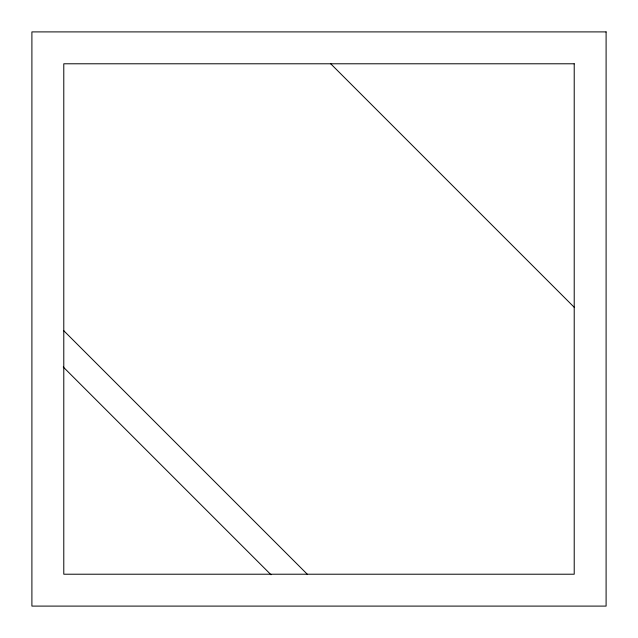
<?xml version="1.0" encoding="UTF-8"?>
<svg xmlns="http://www.w3.org/2000/svg" width="638" height="638" viewBox="0 0 638 638"><rect width="100%" height="100%" fill="white"/><g stroke="black" fill="none" stroke-linecap="round" stroke-linejoin="round"><path stroke-width="0.96" d="M330.715 63.784L574.216 307.285M63.545 330.484L307.516 574.455M63.242 366.986L271.014 574.758M606.1 31.9L31.9 31.9L31.9 606.1L606.1 606.1L606.1 31.9M574.216 63.784L63.784 63.784L63.784 574.216L574.216 574.216L574.216 63.784"/></g></svg>
